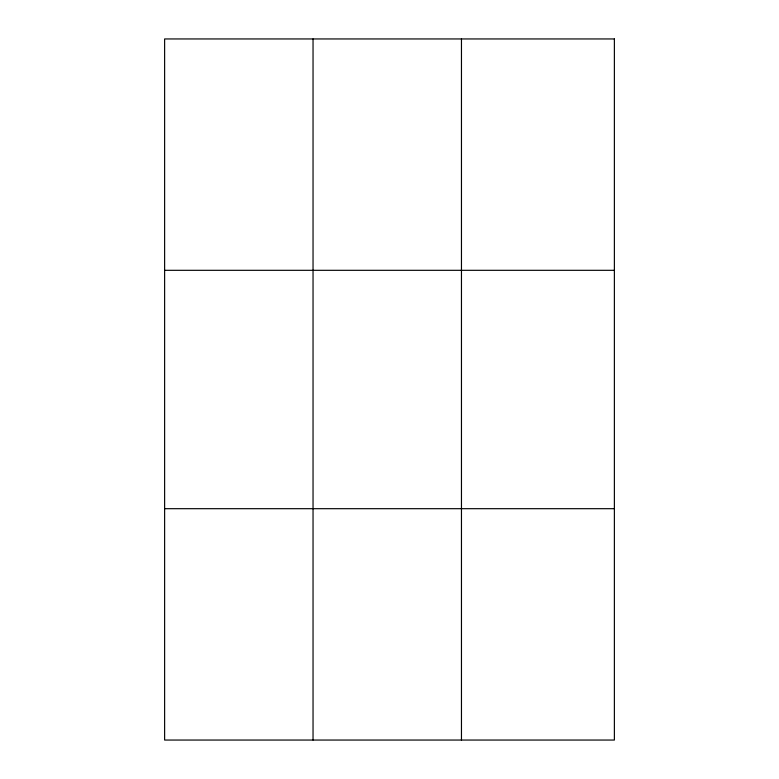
<?xml version="1.0" encoding="UTF-8"?>
<svg xmlns="http://www.w3.org/2000/svg" width="779" height="779" viewBox="0 0 779 779"><rect width="100%" height="100%" fill="white"/><g stroke="black" fill="none" stroke-linecap="round" stroke-linejoin="round"><path stroke-width="1.17" d="M313.041 38.95L313.041 740.05M461.46 38.95L461.46 740.05M164.622 270.313L614.378 270.313M164.622 508.687L614.378 508.687M614.378 38.95L614.378 740.05L164.622 740.05L164.622 38.95L614.378 38.95"/></g></svg>
